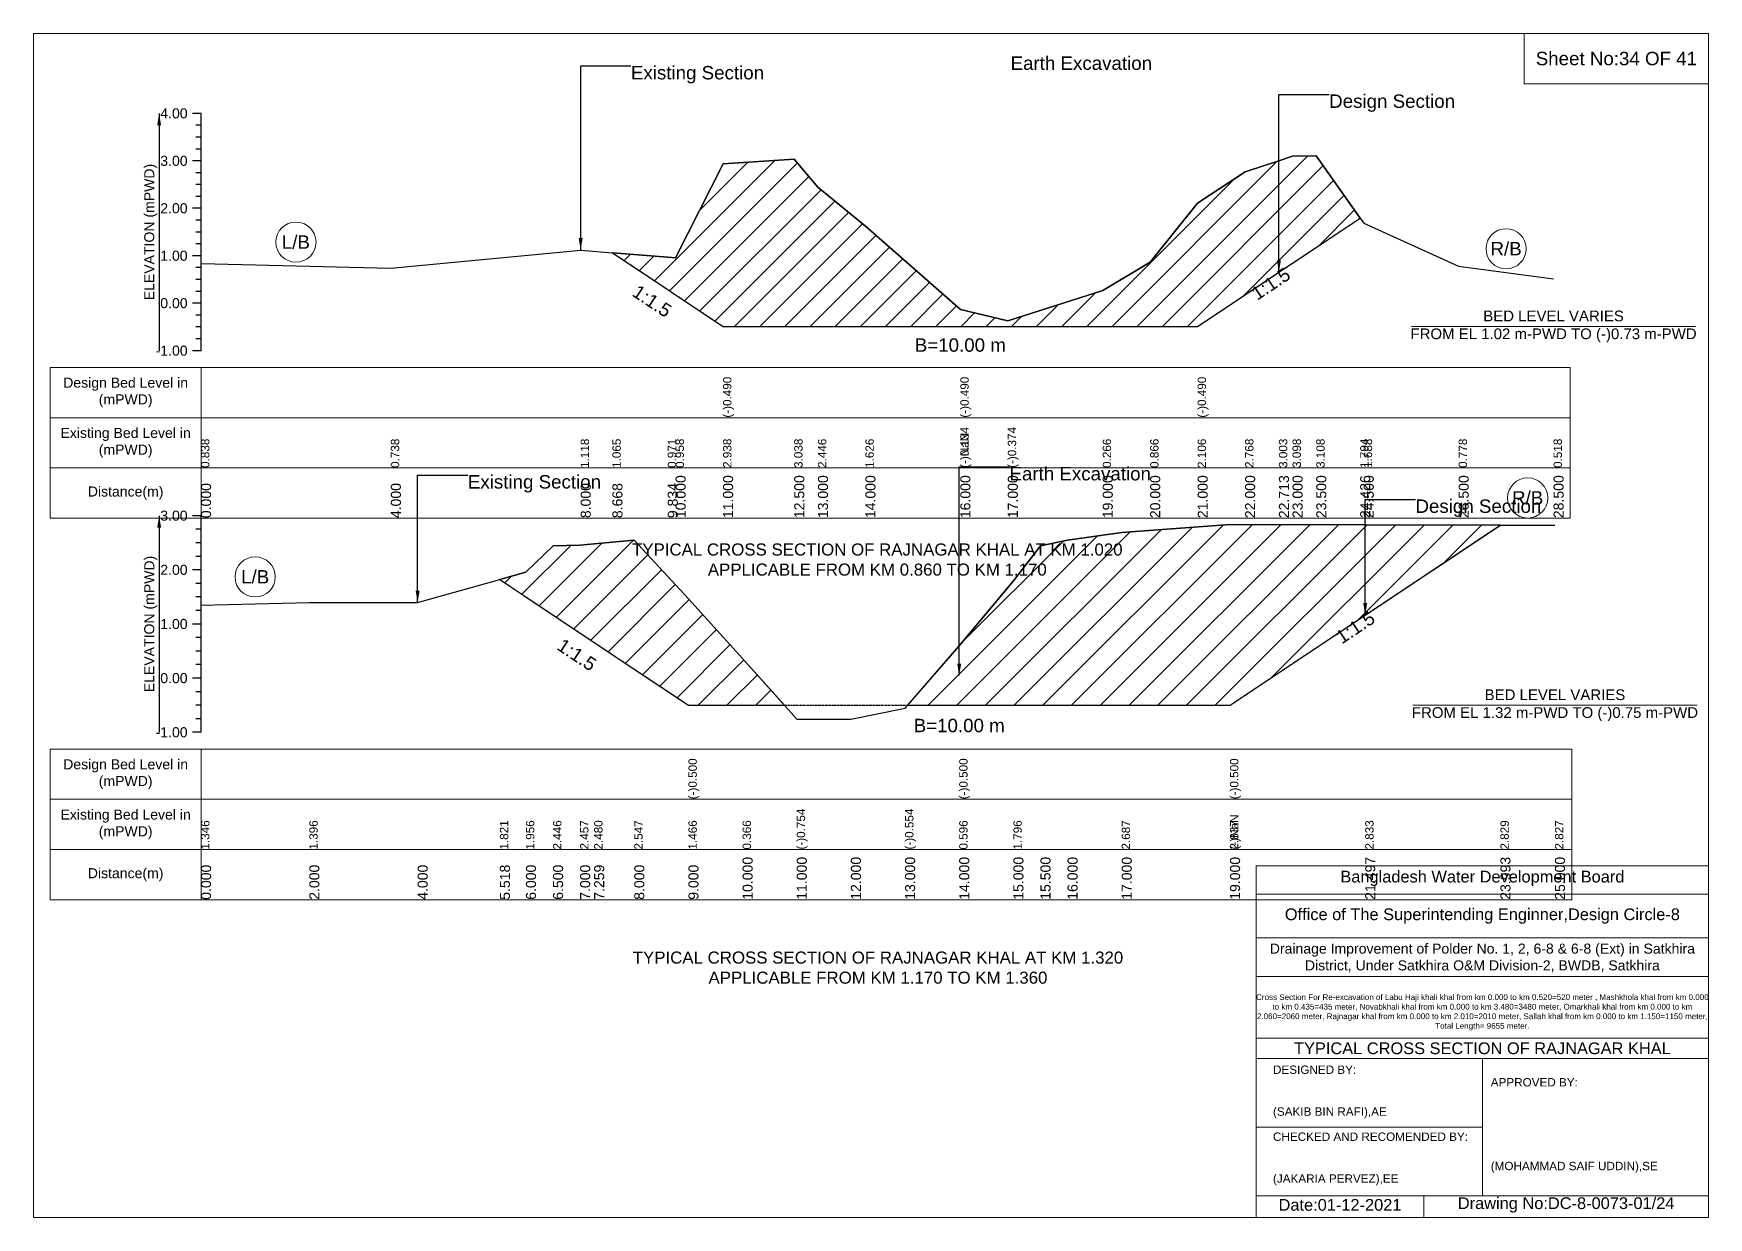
# Model space of a CAD drawing. Header units: inches. Extents: x 93000 to 486000, y -4242 to 0.
# Drawn here: x 430000 to 436000, y -4242 to 0 of the extents above; entities that cross this region are included whole.
import ezdxf

# ---------------------------------------------------------------- set-up
doc = ezdxf.new("R2010")
doc.units = ezdxf.units.IN
doc.header["$LTSCALE"] = 7
doc.header["$MEASUREMENT"] = 0
doc.linetypes.add('DASHED', pattern=[0.75, 0.5, -0.25])
for name, color, linetype, lineweight in [('Cross section Data Border', 7, 'Continuous', 9), ('Cross Section Labels', 7, 'Continuous', 9), ('Design_Bed_Level for Xsection', 7, 'DASHED', 25), ('Existing_Bed_Level for Xsection', 7, 'Continuous', 25), ('Long Section Labels', 7, 'Continuous', 9)]:
    doc.layers.add(name, color=color, linetype=linetype, lineweight=lineweight)
doc.styles.get("Standard").update_dxf_attribs({"font": 'arial.ttf'})
doc.dimstyles.get("Standard").update_dxf_attribs({"dimtxt": 0.18, "dimasz": 0.18, "dimexe": 0.18, "dimexo": 0.0625, "dimgap": 0.09, "dimtad": 0, "dimtih": 1, "dimtoh": 1, "dimdec": 4, "dimzin": 0, "dimdsep": 46, "dimtxsty": 'Standard', "dimcen": 0.09, "dimadec": 0, "dimazin": 0, "dimtfac": 1, "dimtdec": 4, "dimtofl": 0, "dimtmove": 0, "dimatfit": 3, "dimfxl": 1, "dimtolj": 1, "dimtzin": 0, "dimarcsym": 0})

msp = doc.modelspace()

# ---------------------------------------------------------------- hatches: boundary and pattern name
at = {"layer": 'Existing_Bed_Level for Xsection'}
h = msp.add_hatch(dxfattribs=at)
h.set_pattern_fill('ANSI31', color=256, scale=510, style=0)
h.paths.add_polyline_path([(432073.6, -785.4), (432271.8, -917.6), (432300, -936.4), (432470, -1049.7), (432725, -1049.7), (432810, -1049.7), (432980, -1049.7), (433320, -1049.7), (433490, -1049.7), (433830, -1049.7), (434000, -1049.7), (434170, -1049.7), (434340, -936.4), (434461.2, -855.6), (434510, -823.1), (434595, -766.4), (434752.3, -661.5), (434595, -438.1), (434510, -439.8), (434461.2, -455.9), (434340, -495.9), (434170, -608.4), (434000, -819.2), (433830, -921.2), (433490, -1030), (433320, -989.2), (432980, -690), (432810, -550.6), (432725, -450), (432470, -467), (432300, -803.6), (432271.8, -801.3)])
h = msp.add_hatch(dxfattribs=at)
h.set_pattern_fill('ANSI31', color=256, scale=582, style=0)
h.paths.add_polyline_path([(433131.1, -2406.7), (433316, -2406.7), (433510, -2406.7), (433607, -2406.7), (433704, -2406.7), (433898, -2406.7), (434286, -2406.7), (434770.3, -2083.8), (435254.6, -1761), (434770.3, -1760.2), (434286, -1759.3), (433898, -1788.4), (433704, -1815.6), (433607, -1835.2), (433510, -1961.3), (433316, -2194.1)])
h = msp.add_hatch(dxfattribs=at)
h.set_pattern_fill('ANSI31', color=256, scale=582, style=0)
h.paths.add_polyline_path([(431670.6, -1956.4), (431764, -2018.7), (431861, -2083.4), (431958, -2148.1), (432008.3, -2181.6), (432152, -2277.4), (432346, -2406.7), (432540, -2406.7), (432690, -2406.7), (432540, -2238.7), (432346, -2025.3), (432152, -1815.6), (432008.3, -1828.5), (431958, -1833.1), (431861, -1835.2), (431764, -1930.3)])

# ---------------------------------------------------------------- linework, layer by layer
at = {"layer": 'Cross section Data Border'}
for points in [[(430000, 0), (436000, 0), (436000, -4242), (430000, -4242)], [(435340, 0), (436000, 0), (436000, -180), (435340, -180)], [(430060, -1196.4), (435505, -1196.4), (435505, -1736.4), (430060, -1736.4)], [(430060, -2563.7), (435510, -2563.7), (435510, -3103.7), (430060, -3103.7)]]:
    msp.add_lwpolyline(points, close=True, dxfattribs=at)
for points in [[(430600, -1196.4), (430600, -1736.4)], [(430060, -1376.4), (435505, -1376.4)], [(430060, -1556.4), (435505, -1556.4)], [(430600, -2563.7), (430600, -3103.7)], [(430060, -2743.7), (435510, -2743.7)], [(430060, -2923.7), (435510, -2923.7)], [(434380, -4242), (434380, -2982), (436000, -2982)], [(434380, -3084), (436000, -3084)], [(434380, -3240), (436000, -3240)], [(434380, -3378), (436000, -3378)], [(434380, -3600), (436000, -3600)], [(434380, -3672), (436000, -3672)], [(435190, -3672), (435190, -4164)], [(434380, -3918), (435190, -3918)], [(434380, -4164), (436000, -4164)], [(434980, -4164), (434980, -4242)]]:
    msp.add_lwpolyline(points, dxfattribs=at)
at = {"layer": 'Cross Section Labels'}
for points in [[(434936, -1049.7), (435954, -1049.7)], [(434941, -2406.7), (435959, -2406.7)]]:
    msp.add_lwpolyline(points, dxfattribs=at)
for centre in [(430940, -747.5), (435275, -771.3), (435352.3, -1664.1), (430794, -1946.8)]:
    msp.add_circle(centre, 72, dxfattribs=at)
at = {"layer": 'Design_Bed_Level for Xsection'}
for points in [[(432073.6, -785.4), (432271.8, -917.6), (432470, -1049.7), (433320, -1049.7), (434170, -1049.7), (434461.2, -855.6), (434752.3, -661.5)], [(431670.6, -1956.4), (432008.3, -2181.6), (432346, -2406.7), (433316, -2406.7), (434286, -2406.7), (434770.3, -2083.8), (435254.6, -1761)]]:
    msp.add_lwpolyline(points, dxfattribs=at)
at = {"layer": 'Existing_Bed_Level for Xsection'}
for points in [[(430600, -286.4), (430570, -286.4)], [(430600, -1136.4), (430600, -966.4), (430600, -796.4), (430600, -626.4), (430600, -456.4), (430600, -286.4)], [(430600, -328.9), (430582, -328.9)], [(430600, -371.4), (430582, -371.4)], [(430600, -413.9), (430582, -413.9)], [(430600, -456.4), (430570, -456.4)], [(430600, -824), (431280, -841), (431960, -776.4), (432073.6, -785.4), (432271.8, -801.3), (432300, -803.6), (432470, -467), (432470, -467), (432725, -450), (432810, -550.6), (432980, -690), (433320, -989.2), (433320, -989.2), (433490, -1030), (433830, -921.2), (434000, -819.2), (434170, -608.4), (434170, -608.4), (434340, -495.9), (434461.2, -455.9), (434510, -439.8), (434595, -438.1), (434752.3, -661.5), (434765, -679.5), (435105, -834.2), (435445, -878.4)], [(430600, -498.9), (430582, -498.9)], [(430600, -541.4), (430582, -541.4)], [(430600, -583.9), (430582, -583.9)], [(430600, -626.4), (430570, -626.4)], [(430600, -668.9), (430582, -668.9)], [(430600, -711.4), (430582, -711.4)], [(430600, -753.9), (430582, -753.9)], [(430600, -796.4), (430570, -796.4)], [(430600, -838.9), (430582, -838.9)], [(430600, -881.4), (430582, -881.4)], [(430600, -923.9), (430582, -923.9)], [(430600, -966.4), (430570, -966.4)], [(430600, -1008.9), (430582, -1008.9)], [(430600, -1051.4), (430582, -1051.4)], [(430600, -1136.4), (430570, -1136.4)], [(430600, -1093.9), (430582, -1093.9)], [(430600, -1727.7), (430570, -1727.7)], [(430600, -2503.7), (430600, -2309.7), (430600, -2115.7), (430600, -1921.7), (430600, -1727.7)], [(430600, -1776.2), (430582, -1776.2)], [(430600, -2048.6), (430988, -2038.9), (431376, -2038.9), (431670.6, -1956.4), (431764, -1930.3), (431861, -1835.2), (431958, -1833.1), (432008.3, -1828.5), (432152, -1815.6), (432346, -2025.3), (432346, -2025.3), (432540, -2238.7), (432734, -2456), (432928, -2456), (433122, -2417.2), (433316, -2194.1), (433316, -2194.1), (433510, -1961.3), (433607, -1835.2), (433704, -1815.6), (433898, -1788.4), (434286, -1759.3), (434286, -1759.3), (434770.3, -1760.2), (435254.6, -1761), (435450, -1761.3)], [(430600, -1824.7), (430582, -1824.7)], [(430600, -1873.2), (430582, -1873.2)], [(430600, -1921.7), (430570, -1921.7)], [(430600, -1970.2), (430582, -1970.2)], [(430600, -2018.7), (430582, -2018.7)], [(430600, -2067.2), (430582, -2067.2)], [(430600, -2115.7), (430570, -2115.7)], [(430600, -2164.2), (430582, -2164.2)], [(430600, -2212.7), (430582, -2212.7)], [(430600, -2261.2), (430582, -2261.2)], [(430600, -2309.7), (430570, -2309.7)], [(430600, -2358.2), (430582, -2358.2)], [(430600, -2406.7), (430582, -2406.7)], [(430600, -2455.2), (430582, -2455.2)], [(430600, -2503.7), (430570, -2503.7)]]:
    msp.add_lwpolyline(points, dxfattribs=at)
for points in [[(432073.6, -785.4), (432073.6, -785.4), (432271.8, -917.6), (432300, -936.4), (432470, -1049.7), (432470, -1049.7), (432725, -1049.7), (432810, -1049.7), (432980, -1049.7), (433320, -1049.7), (433320, -1049.7), (433490, -1049.7), (433830, -1049.7), (434000, -1049.7), (434170, -1049.7), (434170, -1049.7), (434340, -936.4), (434461.2, -855.6), (434510, -823.1), (434595, -766.4), (434752.3, -661.5), (434595, -438.1), (434510, -439.8), (434461.2, -455.9), (434340, -495.9), (434170, -608.4), (434170, -608.4), (434000, -819.2), (433830, -921.2), (433490, -1030), (433320, -989.2), (433320, -989.2), (432980, -690), (432810, -550.6), (432725, -450), (432470, -467), (432470, -467), (432300, -803.6), (432271.8, -801.3), (432073.6, -785.4)], [(433131.1, -2406.7), (433316, -2406.7), (433316, -2406.7), (433510, -2406.7), (433607, -2406.7), (433704, -2406.7), (433898, -2406.7), (434286, -2406.7), (434286, -2406.7), (434770.3, -2083.8), (435254.6, -1761), (434770.3, -1760.2), (434286, -1759.3), (434286, -1759.3), (433898, -1788.4), (433704, -1815.6), (433607, -1835.2), (433510, -1961.3), (433316, -2194.1), (433316, -2194.1)], [(431670.6, -1956.4), (431764, -2018.7), (431861, -2083.4), (431958, -2148.1), (432008.3, -2181.6), (432152, -2277.4), (432346, -2406.7), (432346, -2406.7), (432540, -2406.7), (432690, -2406.7), (432540, -2238.7), (432346, -2025.3), (432346, -2025.3), (432152, -1815.6), (432008.3, -1828.5), (431958, -1833.1), (431861, -1835.2), (431764, -1930.3)]]:
    msp.add_lwpolyline(points, close=True, dxfattribs=at)

# ---------------------------------------------------------------- texts
at = {"layer": 'Cross section Data Border', "attachment_point": 5}
for s, insert, char_height in [('Sheet No:34 OF 41', (435670, -90), 48), ('Bangladesh Water Development Board', (435190, -3027), 42), ('Office of The Superintending Enginner,Design Circle-8', (435190, -3162), 42)]:
    msp.add_mtext(s, dxfattribs=dict(at, insert=insert, char_height=char_height))
at = {"layer": 'Cross section Data Border'}
for s, insert, char_height, width, attachment_point in [('Design Bed Level in (mPWD)', (430330, -1286.4), 36, 480, 5), ('Existing Bed Level in (mPWD)', (430330, -1466.4), 36, 480, 5), ('Distance(m)', (430330, -1646.4), 36, 480, 5), ('Design Bed Level in (mPWD)', (430330, -2653.7), 36, 480, 5), ('Existing Bed Level in (mPWD)', (430330, -2833.7), 36, 480, 5), ('Distance(m)', (430330, -3013.7), 36, 480, 5), ('Drainage Improvement of Polder No. 1, 2, 6-8 & 6-8 (Ext) in Satkhira District, Under Satkhira O&M Division-2, BWDB, Satkhira', (435190, -3312), 36, 1680, 5), ('Cross Section For Re-excavation of Labu Haji khali khal from km 0.000 to km 0.520=520 meter , Mashkhola khal from km 0.000 to km 0.435=435 meter, Novabkhali khal from km 0.000 to km 3.480=3480 meter, Omarkhali khal from km 0.000 to km 2.060=2060 meter, Rajnagar khal from km 0.000 to km 2.010=2010 meter, Sallah khal from km 0.000 to km 1.150=1150 meter, Total Length= 9655 meter. ', (435190, -3507), 20.5611, 1620, 5), ('TYPICAL CROSS SECTION OF RAJNAGAR KHAL', (435190, -3636), 42, 1680, 5), ('DESIGNED BY:^J^J^J(SAKIB BIN RAFI),AE', (434440, -3792), 30, 840, 4), ('APPROVED BY:^J^J^J^J^J^J(MOHAMMAD SAIF UDDIN),SE', (435220, -3912), 30, 840, 4), ('CHECKED AND RECOMENDED BY:^J^J^J(JAKARIA PERVEZ),EE', (434440, -4032), 30, 840, 4), ('Date:01-12-2021', (434680, -4197), 42, 840, 5), ('Drawing No:DC-8-0073-01/24', (435490, -4197), 42, 1320, 5)]:
    msp.add_mtext(s, dxfattribs=dict(at, insert=insert, char_height=char_height, width=width, attachment_point=attachment_point))
at = {"layer": 'Cross Section Labels'}
for s, insert, char_height, attachment_point in [('Existing Section', (432140, -116.4), 48, 1), ('Earth Excavation', (433500, -82.4), 48, 1), ('Design Section', (434641.2, -218.4), 48, 1), ('L/B', (430940, -747.5), 48, 5), ('R/B', (435275, -771.3), 48, 5), ('BED LEVEL VARIES ^JFROM EL 1.02 m-PWD TO (-)0.73 m-PWD', (435445, -1049.7), 38.4, 5), ('B=10.00 m', (433320, -1092.2), 48, 2), ('Earth Excavation', (433496, -1553.1), 48, 1), ('Existing Section', (431556, -1582.2), 48, 1), ('Design Section', (434950.3, -1669.5), 48, 1), ('R/B', (435352.3, -1664.1), 48, 5), ('TYPICAL CROSS SECTION OF RAJNAGAR KHAL AT KM 1.020^JAPPLICABLE FROM KM 0.860 TO KM 1.170', (433022.5, -1885), 43.2, 5), ('L/B', (430794, -1946.8), 48, 5), ('BED LEVEL VARIES ^JFROM EL 1.32 m-PWD TO (-)0.75 m-PWD', (435450, -2406.7), 38.4, 5), ('B=10.00 m', (433316, -2455.2), 48, 2), ('TYPICAL CROSS SECTION OF RAJNAGAR KHAL AT KM 1.320^JAPPLICABLE FROM KM 1.170 TO KM 1.360', (433025, -3347), 43.2, 5)]:
    msp.add_mtext(s, dxfattribs=dict(at, insert=insert, char_height=char_height, attachment_point=attachment_point))
at = {"layer": 'Cross Section Labels', "char_height": 48, "attachment_point": 2}
for insert, rotation in [((434418.7, -876.9), 33.69007), ((432229.3, -938.8), 326.30993), ((434721.8, -2108.1), 33.69007), ((431959.8, -2205.8), 326.30993)]:
    msp.add_mtext('1:1.5', dxfattribs=dict(at, insert=insert, rotation=rotation))
at = {"layer": 'Existing_Bed_Level for Xsection', "char_height": 36, "attachment_point": 6}
for s, insert in [('4.00', (430552, -286.4)), ('3.00', (430552, -456.4)), ('2.00', (430552, -626.4)), ('1.00', (430552, -796.4)), ('0.00', (430552, -966.4)), ('-1.00', (430552, -1136.4)), ('3.00', (430552, -1727.7)), ('2.00', (430552, -1921.7)), ('1.00', (430552, -2115.7)), ('0.00', (430552, -2309.7)), ('-1.00', (430552, -2503.7))]:
    msp.add_mtext(s, dxfattribs=dict(at, insert=insert))
at = {"layer": 'Existing_Bed_Level for Xsection', "char_height": 36, "attachment_point": 5, "rotation": 90}
for insert in [(430420, -711.4), (430420, -2115.7)]:
    msp.add_mtext('ELEVATION (mPWD)', dxfattribs=dict(at, insert=insert))
at = {"layer": 'Long Section Labels', "attachment_point": 1, "rotation": 90}
for s, insert, char_height in [('(-)0.490', (432470, -1376.4), 30), ('(-)0.490', (433320, -1376.4), 30), ('(-)0.490', (434170, -1376.4), 30), ('(-)0.134', (433320, -1556.4), 30), ('(-)0.134', (433320, -1556.4), 30), ('(-)NaN', (433320, -1556.4), 30), ('(-)0.374', (433490, -1556.4), 30), ('0.838', (430600, -1556.4), 30), ('0.738', (431280, -1556.4), 30), ('1.118', (431960, -1556.4), 30), ('1.065', (432073.6, -1556.4), 30), ('0.971', (432271.8, -1556.4), 30), ('0.958', (432300, -1556.4), 30), ('2.938', (432470, -1556.4), 30), ('2.938', (432470, -1556.4), 30), ('2.938', (432470, -1556.4), 30), ('3.038', (432725, -1556.4), 30), ('2.446', (432810, -1556.4), 30), ('1.626', (432980, -1556.4), 30), ('0.266', (433830, -1556.4), 30), ('0.866', (434000, -1556.4), 30), ('2.106', (434170, -1556.4), 30), ('2.106', (434170, -1556.4), 30), ('2.106', (434170, -1556.4), 30), ('2.768', (434340, -1556.4), 30), ('3.003', (434461.2, -1556.4), 30), ('3.098', (434510, -1556.4), 30), ('3.108', (434595, -1556.4), 30), ('1.794', (434752.3, -1556.4), 30), ('1.688', (434765, -1556.4), 30), ('0.778', (435105, -1556.4), 30), ('0.518', (435445, -1556.4), 30), ('0.000', (430600, -1736.4), 36), ('4.000', (431280, -1736.4), 36), ('8.000', (431960, -1736.4), 36), ('8.668', (432073.6, -1736.4), 36), ('9.834', (432271.8, -1736.4), 36), ('10.000', (432300, -1736.4), 36), ('11.000', (432470, -1736.4), 36), ('11.000', (432470, -1736.4), 36), ('11.000', (432470, -1736.4), 36), ('12.500', (432725, -1736.4), 36), ('13.000', (432810, -1736.4), 36), ('14.000', (432980, -1736.4), 36), ('16.000', (433320, -1736.4), 36), ('16.000', (433320, -1736.4), 36), ('16.000', (433320, -1736.4), 36), ('17.000', (433490, -1736.4), 36), ('19.000', (433830, -1736.4), 36), ('20.000', (434000, -1736.4), 36), ('21.000', (434170, -1736.4), 36), ('21.000', (434170, -1736.4), 36), ('21.000', (434170, -1736.4), 36), ('22.000', (434340, -1736.4), 36), ('22.713', (434461.2, -1736.4), 36), ('23.000', (434510, -1736.4), 36), ('23.500', (434595, -1736.4), 36), ('24.426', (434752.3, -1736.4), 36), ('24.500', (434765, -1736.4), 36), ('26.500', (435105, -1736.4), 36), ('28.500', (435445, -1736.4), 36), ('(-)0.500', (432346, -2743.7), 30), ('(-)0.500', (433316, -2743.7), 30), ('(-)0.500', (434286, -2743.7), 30), ('(-)0.754', (432734, -2923.7), 30), ('(-)0.754', (432734, -2923.7), 30), ('(-)0.554', (433122, -2923.7), 30), ('(-)NaN', (434286, -2923.7), 30), ('1.346', (430600, -2923.7), 30), ('1.396', (430988, -2923.7), 30), ('1.396', (430988, -2923.7), 30), ('1.821', (431670.6, -2923.7), 30), ('1.956', (431764, -2923.7), 30), ('2.446', (431861, -2923.7), 30), ('2.446', (431861, -2923.7), 30), ('2.457', (431958, -2923.7), 30), ('2.480', (432008.3, -2923.7), 30), ('2.547', (432152, -2923.7), 30), ('2.547', (432152, -2923.7), 30), ('1.466', (432346, -2923.7), 30), ('1.466', (432346, -2923.7), 30), ('1.466', (432346, -2923.7), 30), ('0.366', (432540, -2923.7), 30), ('0.596', (433316, -2923.7), 30), ('0.596', (433316, -2923.7), 30), ('0.596', (433316, -2923.7), 30), ('1.796', (433510, -2923.7), 30), ('2.687', (433898, -2923.7), 30), ('2.837', (434286, -2923.7), 30), ('2.837', (434286, -2923.7), 30), ('2.833', (434770.3, -2923.7), 30), ('2.829', (435254.6, -2923.7), 30), ('2.827', (435450, -2923.7), 30), ('0.000', (430600, -3103.7), 36), ('2.000', (430988, -3103.7), 36), ('4.000', (431376, -3103.7), 36), ('5.518', (431670.6, -3103.7), 36), ('6.000', (431764, -3103.7), 36), ('6.500', (431861, -3103.7), 36), ('7.000', (431958, -3103.7), 36), ('7.259', (432008.3, -3103.7), 36), ('8.000', (432152, -3103.7), 36), ('9.000', (432346, -3103.7), 36), ('9.000', (432346, -3103.7), 36), ('9.000', (432346, -3103.7), 36), ('10.000', (432540, -3103.7), 36), ('11.000', (432734, -3103.7), 36), ('12.000', (432928, -3103.7), 36), ('13.000', (433122, -3103.7), 36), ('14.000', (433316, -3103.7), 36), ('14.000', (433316, -3103.7), 36), ('14.000', (433316, -3103.7), 36), ('15.000', (433510, -3103.7), 36), ('15.500', (433607, -3103.7), 36), ('16.000', (433704, -3103.7), 36), ('17.000', (433898, -3103.7), 36), ('19.000', (434286, -3103.7), 36), ('19.000', (434286, -3103.7), 36), ('19.000', (434286, -3103.7), 36), ('21.497', (434770.3, -3103.7), 36), ('23.993', (435254.6, -3103.7), 36), ('25.000', (435450, -3103.7), 36)]:
    msp.add_mtext(s, dxfattribs=dict(at, insert=insert, char_height=char_height))

# ---------------------------------------------------------------- leaders
at = {"layer": 'Cross Section Labels', "annotation_type": 0, "has_hookline": 1, "hookline_direction": 0}
for points, text_width in [([(431960, -776.4), (431960, -116.4), (432139.9, -116.4)], 467.2), ([(434461.2, -855.6), (434461.2, -218.4), (434641.1, -218.4)], 441.2), ([(433316, -2300.4), (433316, -1553.1), (433495.9, -1553.1)], 497), ([(431376, -2038.9), (431376, -1582.2), (431555.9, -1582.2)], 467.2), ([(434770.3, -2083.8), (434770.3, -1669.5), (434950.2, -1669.5)], 441.2)]:
    msp.add_leader(points, dimstyle='Standard', override={"dimasz": 43.2}, dxfattribs=dict(at, text_width=text_width))
at = {"layer": 'Existing_Bed_Level for Xsection'}
for points in [[(430450, -286.4), (430450, -1136.4)], [(430450, -1727.7), (430450, -2503.7)]]:
    msp.add_leader(points, dimstyle='Standard', override={"dimasz": 43.2}, dxfattribs=at)

doc.saveas('drawing.dxf')
